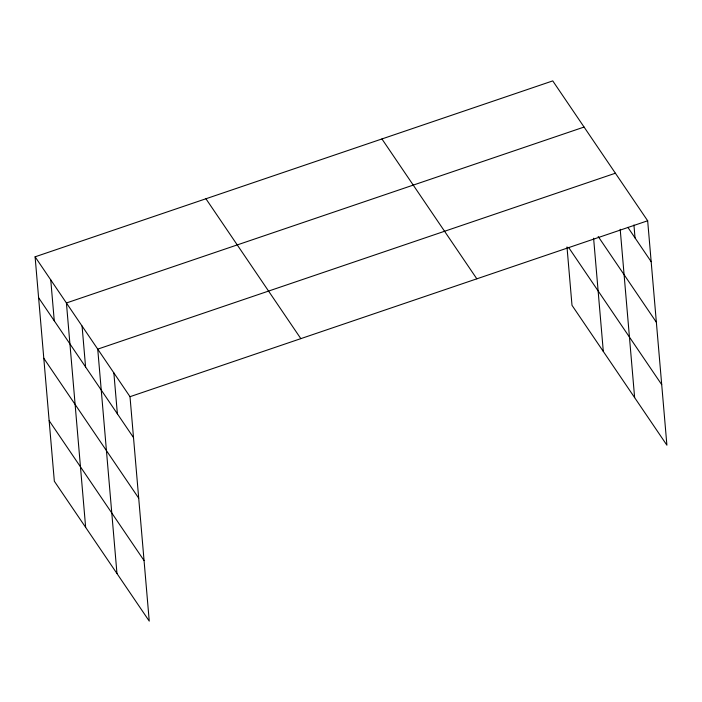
<?xml version="1.0" encoding="UTF-8"?>
<svg xmlns="http://www.w3.org/2000/svg" width="702" height="702" viewBox="0 0 702 702"><rect width="100%" height="100%" fill="white"/><g stroke="black" fill="none" stroke-linecap="round" stroke-linejoin="round"><path stroke-width="1.05" d="M35.1 256.818L130.002 396.691L149.245 621.103L54.335 481.23L35.1 256.818L552.755 80.897L647.665 220.77L666.9 445.182L571.998 305.309L566.988 246.92M584.073 127.053L66.418 302.974L85.653 527.386M615.391 173.219L97.736 349.131L116.971 573.543M130.002 396.691L647.665 220.77M627.869 227.343L651.166 261.697M598.201 236.521L656.361 322.244M568.611 247.42L661.705 384.635M381.932 138.952L476.833 278.826M205.932 198.763L300.833 338.636M38.61 297.736L133.512 437.609M43.796 358.283L138.698 498.166M49.149 420.673L144.05 560.556M633.932 224.991L635.038 237.917M620.199 229.273L634.634 397.63M593.602 238.206L603.316 351.465M113.864 372.911L117.374 413.838M82.073 326.053L85.583 366.97M50.755 279.896L54.265 320.814"/></g></svg>
